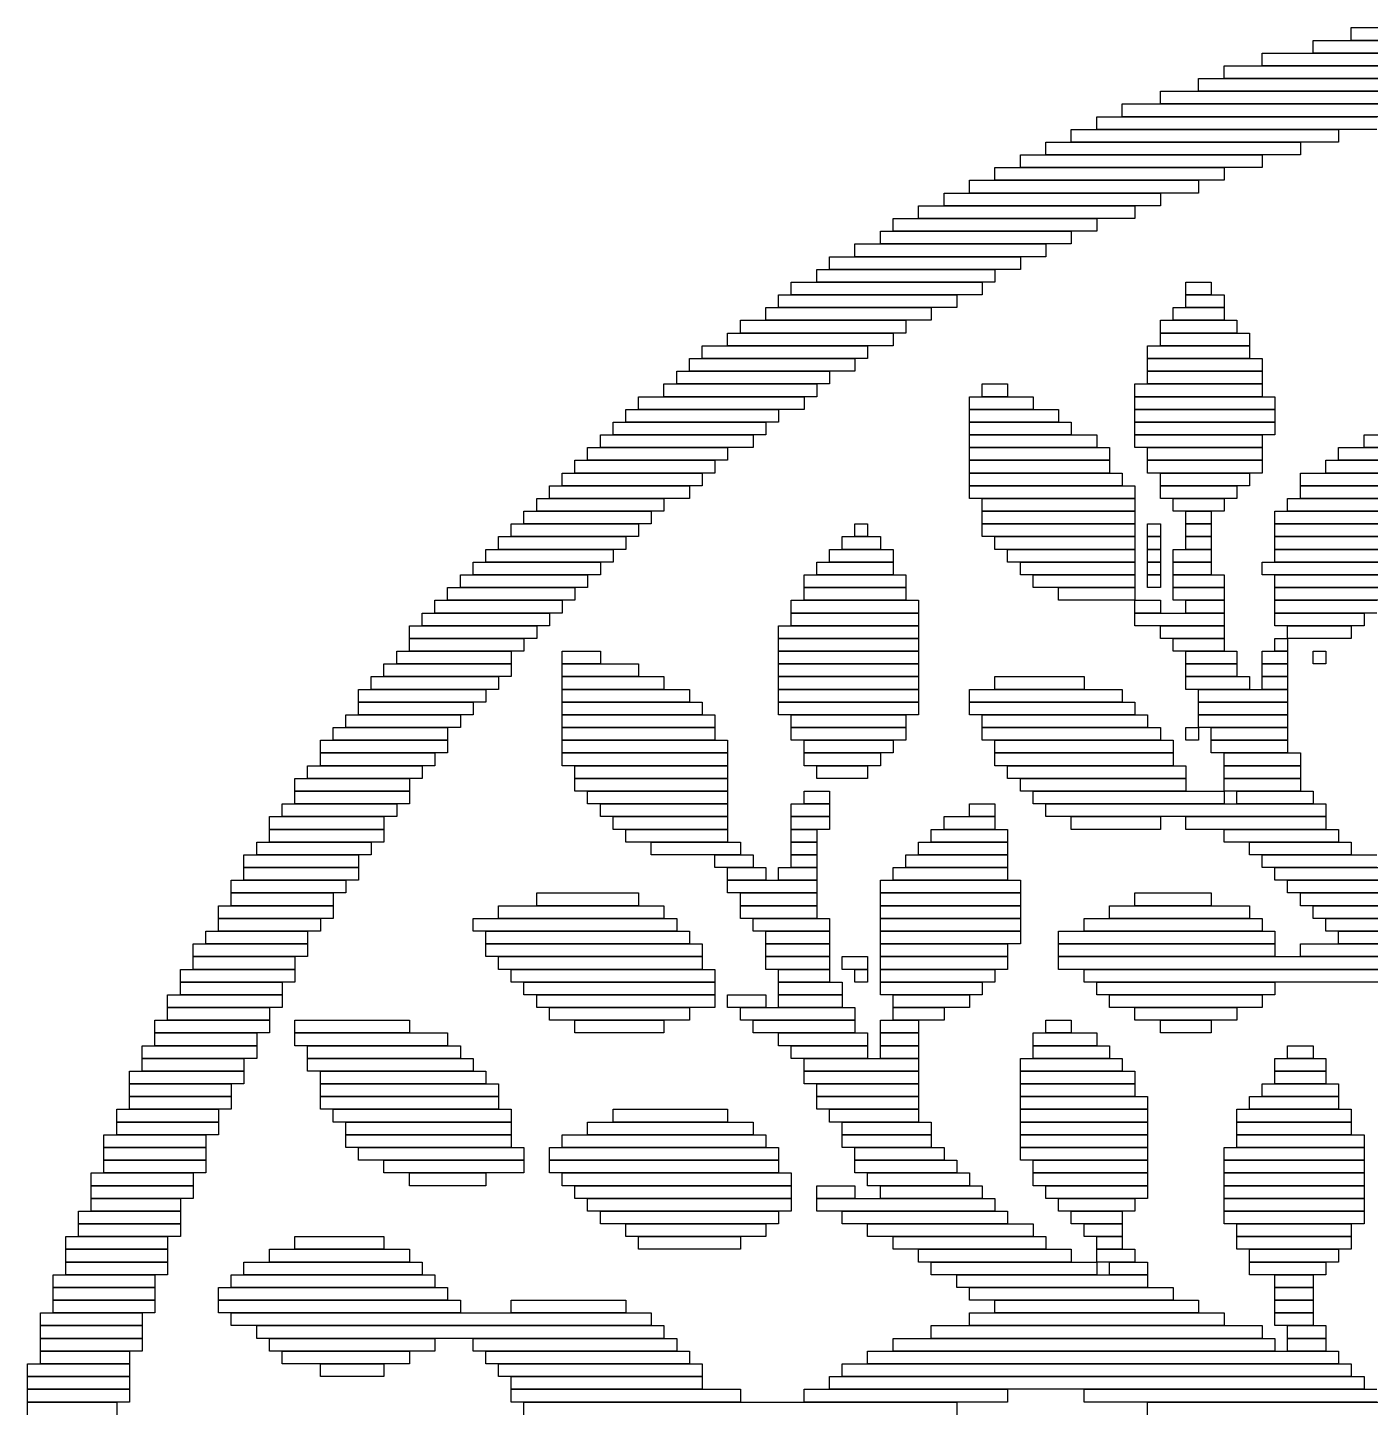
# Model space of a CAD drawing. Extents: x 366 to 657, y 364 to 660.
# Drawn here: x 370 to 475.5, y 547.5 to 656 of the extents above; entities that cross this region are included whole.
import ezdxf

# ---------------------------------------------------------------- set-up
doc = ezdxf.new("R2010")
doc.units = 0

msp = doc.modelspace()

# ---------------------------------------------------------------- linework, layer by layer
for p, q in [((474, 656), (550, 656)), ((474, 655), (474, 656)), ((471, 655), (553, 655)), ((471, 654), (471, 655)), ((550, 655), (474, 655)), ((467, 654), (556, 654)), ((467, 653), (467, 654)), ((553, 654), (471, 654)), ((464, 653), (501, 653)), ((464, 652), (464, 653)), ((556, 653), (467, 653)), ((459, 651), (486, 651)), ((459, 650), (459, 651)), ((462, 652), (492, 652)), ((462, 651), (462, 652)), ((492, 651), (462, 651)), ((501, 652), (464, 652)), ((456, 650), (481, 650)), ((456, 649), (456, 650)), ((486, 650), (459, 650)), ((454, 649), (476, 649)), ((454, 648), (454, 649)), ((481, 649), (456, 649)), ((452, 648), (473, 648)), ((452, 647), (452, 648)), ((476, 648), (454, 648)), ((473, 648), (473, 647)), ((450, 647), (470, 647)), ((450, 646), (450, 647)), ((473, 647), (452, 647)), ((470, 647), (470, 646)), ((448, 646), (467, 646)), ((448, 645), (448, 646)), ((470, 646), (450, 646)), ((467, 646), (467, 645)), ((446, 645), (464, 645)), ((446, 644), (446, 645)), ((467, 645), (448, 645)), ((464, 645), (464, 644)), ((444, 644), (462, 644)), ((444, 643), (444, 644)), ((464, 644), (446, 644)), ((462, 644), (462, 643)), ((442, 643), (459, 643)), ((442, 642), (442, 643)), ((462, 643), (444, 643)), ((459, 643), (459, 642)), ((440, 642), (457, 642)), ((440, 641), (440, 642)), ((459, 642), (442, 642)), ((457, 642), (457, 641)), ((438, 641), (454, 641)), ((438, 640), (438, 641)), ((457, 641), (440, 641)), ((454, 641), (454, 640)), ((437, 640), (452, 640)), ((437, 639), (437, 640)), ((454, 640), (438, 640)), ((452, 640), (452, 639)), ((433, 638), (448, 638)), ((433, 637), (433, 638)), ((435, 639), (450, 639)), ((435, 638), (435, 639)), ((450, 638), (435, 638)), ((452, 639), (437, 639)), ((448, 638), (448, 637)), ((450, 639), (450, 638)), ((432, 637), (446, 637)), ((432, 636), (432, 637)), ((448, 637), (433, 637)), ((446, 637), (446, 636)), ((430, 636), (445, 636)), ((430, 635), (430, 636)), ((446, 636), (432, 636)), ((445, 636), (445, 635)), ((461, 636), (463, 636)), ((461, 635), (461, 636)), ((463, 636), (463, 635)), ((429, 635), (443, 635)), ((429, 634), (429, 635)), ((445, 635), (430, 635)), ((443, 635), (443, 634)), ((463, 635), (461, 635)), ((461, 635), (464, 635)), ((461, 634), (461, 635)), ((464, 635), (464, 634)), ((428, 634), (441, 634)), ((428, 633), (428, 634)), ((443, 634), (429, 634)), ((441, 634), (441, 633)), ((460, 634), (464, 634)), ((460, 633), (460, 634)), ((464, 634), (461, 634)), ((464, 634), (464, 633)), ((426, 633), (439, 633)), ((426, 632), (426, 633)), ((441, 633), (428, 633)), ((439, 633), (439, 632)), ((459, 633), (465, 633)), ((459, 632), (459, 633)), ((464, 633), (460, 633)), ((465, 633), (465, 632)), ((425, 632), (438, 632)), ((425, 631), (425, 632)), ((439, 632), (426, 632)), ((438, 632), (438, 631)), ((465, 632), (459, 632)), ((459, 632), (466, 632)), ((459, 631), (459, 632)), ((466, 632), (466, 631)), ((423, 631), (436, 631)), ((423, 630), (423, 631)), ((438, 631), (425, 631)), ((436, 631), (436, 630)), ((458, 631), (466, 631)), ((458, 630), (458, 631)), ((466, 631), (459, 631)), ((466, 631), (466, 630)), ((422, 630), (435, 630)), ((422, 629), (422, 630)), ((436, 630), (423, 630)), ((435, 630), (435, 629)), ((466, 630), (458, 630)), ((458, 630), (467, 630)), ((458, 629), (458, 630)), ((467, 630), (467, 629)), ((421, 629), (433, 629)), ((421, 628), (421, 629)), ((435, 629), (422, 629)), ((433, 629), (433, 628)), ((467, 629), (458, 629)), ((458, 629), (467, 629)), ((458, 628), (458, 629)), ((467, 629), (467, 628)), ((420, 628), (432, 628)), ((420, 627), (420, 628)), ((433, 628), (421, 628)), ((432, 628), (432, 627)), ((445, 628), (447, 628)), ((445, 627), (445, 628)), ((447, 628), (447, 627)), ((457, 628), (467, 628)), ((457, 627), (457, 628)), ((467, 628), (458, 628)), ((467, 628), (467, 627)), ((418, 627), (431, 627)), ((418, 626), (418, 627)), ((432, 627), (420, 627)), ((431, 627), (431, 626)), ((444, 627), (449, 627)), ((444, 626), (444, 627)), ((447, 627), (445, 627)), ((449, 627), (449, 626)), ((467, 627), (457, 627)), ((457, 627), (468, 627)), ((457, 626), (457, 627)), ((468, 627), (468, 626)), ((416, 625), (428, 625)), ((416, 624), (416, 625)), ((417, 626), (429, 626)), ((417, 625), (417, 626)), ((429, 625), (417, 625)), ((431, 626), (418, 626)), ((428, 625), (428, 624)), ((429, 626), (429, 625)), ((449, 626), (444, 626)), ((444, 626), (451, 626)), ((444, 625), (444, 626)), ((451, 625), (444, 625)), ((444, 625), (452, 625)), ((444, 624), (444, 625)), ((451, 626), (451, 625)), ((452, 625), (452, 624)), ((468, 626), (457, 626)), ((457, 626), (468, 626)), ((457, 625), (457, 626)), ((468, 625), (457, 625)), ((457, 625), (468, 625)), ((457, 624), (457, 625)), ((468, 626), (468, 625)), ((468, 625), (468, 624)), ((415, 624), (427, 624)), ((415, 623), (415, 624)), ((428, 624), (416, 624)), ((427, 624), (427, 623)), ((452, 624), (444, 624)), ((444, 624), (454, 624)), ((444, 623), (444, 624)), ((454, 624), (454, 623)), ((468, 624), (457, 624)), ((457, 624), (467, 624)), ((457, 623), (457, 624)), ((467, 624), (467, 623)), ((475, 624), (479, 624)), ((475, 623), (475, 624)), ((414, 623), (425, 623)), ((414, 622), (414, 623)), ((427, 623), (415, 623)), ((425, 623), (425, 622)), ((454, 623), (444, 623)), ((444, 623), (455, 623)), ((444, 622), (444, 623)), ((455, 623), (455, 622)), ((467, 623), (457, 623)), ((458, 623), (467, 623)), ((458, 622), (458, 623)), ((467, 623), (467, 622)), ((473, 623), (479, 623)), ((473, 622), (473, 623)), ((479, 623), (475, 623)), ((413, 622), (424, 622)), ((413, 621), (413, 622)), ((425, 622), (414, 622)), ((424, 622), (424, 621)), ((455, 622), (444, 622)), ((444, 622), (455, 622)), ((444, 621), (444, 622)), ((455, 622), (455, 621)), ((467, 622), (458, 622)), ((458, 622), (467, 622)), ((458, 621), (458, 622)), ((467, 622), (467, 621)), ((472, 622), (479, 622)), ((472, 621), (472, 622)), ((479, 622), (473, 622)), ((412, 621), (423, 621)), ((412, 620), (412, 621)), ((424, 621), (413, 621)), ((423, 621), (423, 620)), ((455, 621), (444, 621)), ((444, 621), (456, 621)), ((444, 620), (444, 621)), ((456, 621), (456, 620)), ((467, 621), (458, 621)), ((459, 621), (466, 621)), ((459, 620), (459, 621)), ((466, 621), (466, 620)), ((470, 621), (479, 621)), ((470, 620), (470, 621)), ((479, 621), (472, 621)), ((411, 620), (422, 620)), ((411, 619), (411, 620)), ((423, 620), (412, 620)), ((422, 620), (422, 619)), ((456, 620), (444, 620)), ((444, 620), (457, 620)), ((444, 619), (444, 620)), ((457, 620), (457, 619)), ((466, 620), (459, 620)), ((459, 620), (465, 620)), ((459, 619), (459, 620)), ((465, 620), (465, 619)), ((479, 620), (470, 620)), ((470, 620), (479, 620)), ((470, 619), (470, 620)), ((410, 619), (420, 619)), ((410, 618), (410, 619)), ((422, 619), (411, 619)), ((420, 619), (420, 618)), ((457, 619), (444, 619)), ((445, 619), (457, 619)), ((445, 618), (445, 619)), ((457, 619), (457, 618)), ((465, 619), (459, 619)), ((460, 619), (464, 619)), ((460, 618), (460, 619)), ((464, 619), (464, 618)), ((469, 619), (479, 619)), ((469, 618), (469, 619)), ((479, 619), (470, 619)), ((409, 618), (419, 618)), ((409, 617), (409, 618)), ((420, 618), (410, 618)), ((419, 618), (419, 617)), ((457, 618), (445, 618)), ((445, 618), (457, 618)), ((445, 617), (445, 618)), ((457, 618), (457, 617)), ((464, 618), (460, 618)), ((461, 618), (463, 618)), ((461, 617), (461, 618)), ((463, 618), (463, 617)), ((468, 618), (479, 618)), ((468, 617), (468, 618)), ((479, 618), (469, 618)), ((408, 617), (418, 617)), ((408, 616), (408, 617)), ((419, 617), (409, 617)), ((418, 617), (418, 616)), ((435, 617), (436, 617)), ((435, 616), (435, 617)), ((436, 617), (436, 616)), ((457, 617), (445, 617)), ((445, 617), (457, 617)), ((445, 616), (445, 617)), ((457, 617), (457, 616)), ((458, 617), (459, 617)), ((458, 616), (458, 617)), ((459, 617), (459, 616)), ((463, 617), (461, 617)), ((461, 617), (463, 617)), ((461, 616), (461, 617)), ((463, 617), (463, 616)), ((479, 617), (468, 617)), ((468, 617), (479, 617)), ((468, 616), (468, 617)), ((407, 616), (417, 616)), ((407, 615), (407, 616)), ((418, 616), (408, 616)), ((417, 616), (417, 615)), ((434, 616), (437, 616)), ((434, 615), (434, 616)), ((436, 616), (435, 616)), ((437, 616), (437, 615)), ((457, 616), (445, 616)), ((446, 616), (457, 616)), ((446, 615), (446, 616)), ((457, 616), (457, 615)), ((459, 616), (458, 616)), ((458, 616), (459, 616)), ((458, 615), (458, 616)), ((459, 616), (459, 615)), ((463, 616), (461, 616)), ((461, 616), (463, 616)), ((461, 615), (461, 616)), ((463, 616), (463, 615)), ((479, 616), (468, 616)), ((468, 616), (479, 616)), ((468, 615), (468, 616)), ((406, 615), (416, 615)), ((406, 614), (406, 615)), ((417, 615), (407, 615)), ((416, 615), (416, 614)), ((433, 615), (438, 615)), ((433, 614), (433, 615)), ((437, 615), (434, 615)), ((438, 615), (438, 614)), ((457, 615), (446, 615)), ((447, 615), (457, 615)), ((447, 614), (447, 615)), ((457, 615), (457, 614)), ((459, 615), (458, 615)), ((458, 615), (459, 615)), ((458, 614), (458, 615)), ((459, 615), (459, 614)), ((460, 615), (463, 615)), ((460, 614), (460, 615)), ((463, 615), (461, 615)), ((463, 615), (463, 614)), ((479, 615), (468, 615)), ((468, 615), (479, 615)), ((468, 614), (468, 615)), ((405, 614), (415, 614)), ((405, 613), (405, 614)), ((416, 614), (406, 614)), ((415, 614), (415, 613)), ((432, 614), (438, 614)), ((432, 613), (432, 614)), ((438, 614), (433, 614)), ((438, 614), (438, 613)), ((457, 614), (447, 614)), ((448, 614), (457, 614)), ((448, 613), (448, 614)), ((457, 614), (457, 613)), ((459, 614), (458, 614)), ((458, 614), (459, 614)), ((458, 613), (458, 614)), ((459, 614), (459, 613)), ((463, 614), (460, 614)), ((460, 614), (463, 614)), ((460, 613), (460, 614)), ((463, 614), (463, 613)), ((467, 614), (479, 614)), ((467, 613), (467, 614)), ((479, 614), (468, 614)), ((403, 612), (413, 612)), ((403, 611), (403, 612)), ((404, 613), (414, 613)), ((404, 612), (404, 613)), ((414, 612), (404, 612)), ((415, 613), (405, 613)), ((413, 612), (413, 611)), ((414, 613), (414, 612)), ((431, 613), (439, 613)), ((431, 612), (431, 613)), ((439, 612), (431, 612)), ((431, 612), (439, 612)), ((431, 611), (431, 612)), ((438, 613), (432, 613)), ((439, 613), (439, 612)), ((439, 612), (439, 611)), ((457, 613), (448, 613)), ((449, 613), (457, 613)), ((449, 612), (449, 613)), ((457, 612), (449, 612)), ((451, 612), (457, 612)), ((451, 611), (451, 612)), ((457, 613), (457, 612)), ((457, 612), (457, 611)), ((459, 613), (458, 613)), ((458, 613), (459, 613)), ((458, 612), (458, 613)), ((459, 612), (458, 612)), ((459, 613), (459, 612)), ((463, 613), (460, 613)), ((460, 613), (464, 613)), ((460, 612), (460, 613)), ((464, 612), (460, 612)), ((460, 612), (464, 612)), ((460, 611), (460, 612)), ((464, 613), (464, 612)), ((464, 612), (464, 611)), ((479, 613), (467, 613)), ((468, 613), (478, 613)), ((468, 612), (468, 613)), ((478, 612), (468, 612)), ((468, 612), (477, 612)), ((468, 611), (468, 612)), ((402, 611), (412, 611)), ((402, 610), (402, 611)), ((413, 611), (403, 611)), ((412, 611), (412, 610)), ((430, 611), (440, 611)), ((430, 610), (430, 611)), ((439, 611), (431, 611)), ((440, 611), (440, 610)), ((457, 611), (451, 611)), ((457, 611), (459, 611)), ((457, 610), (457, 611)), ((459, 611), (459, 610)), ((464, 611), (460, 611)), ((461, 611), (464, 611)), ((461, 610), (461, 611)), ((464, 611), (464, 610)), ((477, 611), (468, 611)), ((468, 611), (476, 611)), ((468, 610), (468, 611)), ((401, 610), (411, 610)), ((401, 609), (401, 610)), ((412, 610), (402, 610)), ((411, 610), (411, 609)), ((440, 610), (430, 610)), ((430, 610), (440, 610)), ((430, 609), (430, 610)), ((440, 610), (440, 609)), ((459, 610), (457, 610)), ((457, 610), (464, 610)), ((457, 609), (457, 610)), ((464, 610), (461, 610)), ((464, 610), (464, 609)), ((476, 610), (468, 610)), ((468, 610), (475, 610)), ((468, 609), (468, 610)), ((475, 610), (475, 609)), ((400, 609), (410, 609)), ((400, 608), (400, 609)), ((411, 609), (401, 609)), ((410, 609), (410, 608)), ((429, 609), (440, 609)), ((429, 608), (429, 609)), ((440, 609), (430, 609)), ((440, 609), (440, 608)), ((464, 609), (457, 609)), ((459, 609), (464, 609)), ((459, 608), (459, 609)), ((464, 609), (464, 608)), ((475, 609), (468, 609)), ((469, 609), (474, 609)), ((469, 608), (469, 609)), ((474, 609), (474, 608)), ((410, 608), (400, 608)), ((400, 608), (409, 608)), ((400, 607), (400, 608)), ((409, 608), (409, 607)), ((440, 608), (429, 608)), ((429, 608), (440, 608)), ((429, 607), (429, 608)), ((440, 608), (440, 607)), ((464, 608), (459, 608)), ((460, 608), (464, 608)), ((460, 607), (460, 608)), ((464, 608), (464, 607)), ((468, 608), (469, 608)), ((468, 607), (468, 608)), ((474, 608), (469, 608)), ((469, 608), (469, 607)), ((399, 607), (408, 607)), ((399, 606), (399, 607)), ((409, 607), (400, 607)), ((408, 607), (408, 606)), ((412, 607), (415, 607)), ((412, 606), (412, 607)), ((415, 607), (415, 606)), ((440, 607), (429, 607)), ((429, 607), (440, 607)), ((429, 606), (429, 607)), ((440, 607), (440, 606)), ((464, 607), (460, 607)), ((461, 607), (465, 607)), ((461, 606), (461, 607)), ((465, 607), (465, 606)), ((467, 607), (469, 607)), ((467, 606), (467, 607)), ((469, 607), (468, 607)), ((469, 607), (469, 606)), ((471, 607), (472, 607)), ((471, 606), (471, 607)), ((472, 607), (472, 606)), ((398, 606), (408, 606)), ((398, 605), (398, 606)), ((408, 606), (399, 606)), ((408, 606), (408, 605)), ((415, 606), (412, 606)), ((412, 606), (418, 606)), ((412, 605), (412, 606)), ((418, 606), (418, 605)), ((440, 606), (429, 606)), ((429, 606), (440, 606)), ((429, 605), (429, 606)), ((440, 606), (440, 605)), ((465, 606), (461, 606)), ((461, 606), (465, 606)), ((461, 605), (461, 606)), ((465, 606), (465, 605)), ((469, 606), (467, 606)), ((467, 606), (469, 606)), ((467, 605), (467, 606)), ((469, 606), (469, 605)), ((472, 606), (471, 606)), ((397, 605), (407, 605)), ((397, 604), (397, 605)), ((408, 605), (398, 605)), ((407, 605), (407, 604)), ((418, 605), (412, 605)), ((412, 605), (420, 605)), ((412, 604), (412, 605)), ((420, 605), (420, 604)), ((440, 605), (429, 605)), ((429, 605), (440, 605)), ((429, 604), (429, 605)), ((440, 605), (440, 604)), ((446, 605), (453, 605)), ((446, 604), (446, 605)), ((453, 605), (453, 604)), ((465, 605), (461, 605)), ((461, 605), (466, 605)), ((461, 604), (461, 605)), ((466, 605), (466, 604)), ((469, 605), (467, 605)), ((467, 605), (469, 605)), ((467, 604), (467, 605)), ((469, 605), (469, 604)), ((396, 604), (406, 604)), ((396, 603), (396, 604)), ((407, 604), (397, 604)), ((406, 604), (406, 603)), ((420, 604), (412, 604)), ((412, 604), (422, 604)), ((412, 603), (412, 604)), ((422, 604), (422, 603)), ((440, 604), (429, 604)), ((429, 604), (440, 604)), ((429, 603), (429, 604)), ((440, 604), (440, 603)), ((444, 604), (456, 604)), ((444, 603), (444, 604)), ((453, 604), (446, 604)), ((456, 604), (456, 603)), ((466, 604), (461, 604)), ((462, 604), (469, 604)), ((462, 603), (462, 604)), ((469, 604), (467, 604)), ((469, 604), (469, 603)), ((406, 603), (396, 603)), ((396, 603), (405, 603)), ((396, 602), (396, 603)), ((405, 603), (405, 602)), ((422, 603), (412, 603)), ((412, 603), (423, 603)), ((412, 602), (412, 603)), ((423, 603), (423, 602)), ((440, 603), (429, 603)), ((429, 603), (440, 603)), ((429, 602), (429, 603)), ((440, 603), (440, 602)), ((456, 603), (444, 603)), ((444, 603), (457, 603)), ((444, 602), (444, 603)), ((457, 603), (457, 602)), ((469, 603), (462, 603)), ((462, 603), (469, 603)), ((462, 602), (462, 603)), ((469, 603), (469, 602)), ((395, 602), (404, 602)), ((395, 601), (395, 602)), ((405, 602), (396, 602)), ((404, 602), (404, 601)), ((423, 602), (412, 602)), ((412, 602), (424, 602)), ((412, 601), (412, 602)), ((424, 602), (424, 601)), ((440, 602), (429, 602)), ((430, 602), (439, 602)), ((430, 601), (430, 602)), ((439, 602), (439, 601)), ((457, 602), (444, 602)), ((445, 602), (458, 602)), ((445, 601), (445, 602)), ((458, 602), (458, 601)), ((469, 602), (462, 602)), ((462, 602), (469, 602)), ((462, 601), (462, 602)), ((469, 602), (469, 601)), ((394, 601), (403, 601)), ((394, 600), (394, 601)), ((404, 601), (395, 601)), ((403, 601), (403, 600)), ((424, 601), (412, 601)), ((412, 601), (424, 601)), ((412, 600), (412, 601)), ((424, 601), (424, 600)), ((439, 601), (430, 601)), ((430, 601), (439, 601)), ((430, 600), (430, 601)), ((439, 601), (439, 600)), ((458, 601), (445, 601)), ((445, 601), (459, 601)), ((445, 600), (445, 601)), ((459, 601), (459, 600)), ((461, 601), (462, 601)), ((461, 600), (461, 601)), ((469, 601), (462, 601)), ((462, 601), (462, 600)), ((463, 601), (469, 601)), ((463, 600), (463, 601)), ((469, 601), (469, 600)), ((393, 600), (403, 600)), ((393, 599), (393, 600)), ((403, 599), (393, 599)), ((393, 599), (402, 599)), ((393, 598), (393, 599)), ((403, 600), (394, 600)), ((402, 599), (402, 598)), ((403, 600), (403, 599)), ((424, 600), (412, 600)), ((412, 600), (425, 600)), ((412, 599), (412, 600)), ((425, 599), (412, 599)), ((412, 599), (425, 599)), ((412, 598), (412, 599)), ((425, 600), (425, 599)), ((425, 599), (425, 598)), ((439, 600), (430, 600)), ((431, 600), (438, 600)), ((431, 599), (431, 600)), ((438, 599), (431, 599)), ((431, 599), (437, 599)), ((431, 598), (431, 599)), ((437, 599), (437, 598)), ((438, 600), (438, 599)), ((459, 600), (445, 600)), ((446, 600), (460, 600)), ((446, 599), (446, 600)), ((460, 599), (446, 599)), ((446, 599), (460, 599)), ((446, 598), (446, 599)), ((460, 600), (460, 599)), ((460, 599), (460, 598)), ((462, 600), (461, 600)), ((469, 600), (463, 600)), ((463, 600), (469, 600)), ((463, 599), (463, 600)), ((469, 599), (463, 599)), ((464, 599), (470, 599)), ((464, 598), (464, 599)), ((469, 600), (469, 599)), ((470, 599), (470, 598)), ((392, 598), (401, 598)), ((392, 597), (392, 598)), ((402, 598), (393, 598)), ((401, 598), (401, 597)), ((425, 598), (412, 598)), ((413, 598), (425, 598)), ((413, 597), (413, 598)), ((425, 598), (425, 597)), ((437, 598), (431, 598)), ((432, 598), (436, 598)), ((432, 597), (432, 598)), ((436, 598), (436, 597)), ((460, 598), (446, 598)), ((447, 598), (461, 598)), ((447, 597), (447, 598)), ((461, 598), (461, 597)), ((470, 598), (464, 598)), ((464, 598), (470, 598)), ((464, 597), (464, 598)), ((470, 598), (470, 597)), ((391, 597), (400, 597)), ((391, 596), (391, 597)), ((401, 597), (392, 597)), ((400, 597), (400, 596)), ((425, 597), (413, 597)), ((413, 597), (425, 597)), ((413, 596), (413, 597)), ((425, 597), (425, 596)), ((436, 597), (432, 597)), ((461, 597), (447, 597)), ((448, 597), (461, 597)), ((448, 596), (448, 597)), ((461, 597), (461, 596)), ((470, 597), (464, 597)), ((464, 597), (470, 597)), ((464, 596), (464, 597)), ((470, 597), (470, 596)), ((400, 596), (391, 596)), ((391, 596), (400, 596)), ((391, 595), (391, 596)), ((400, 596), (400, 595)), ((425, 596), (413, 596)), ((414, 596), (425, 596)), ((414, 595), (414, 596)), ((425, 596), (425, 595)), ((431, 596), (433, 596)), ((431, 595), (431, 596)), ((433, 596), (433, 595)), ((461, 596), (448, 596)), ((449, 596), (464, 596)), ((449, 595), (449, 596)), ((470, 596), (464, 596)), ((464, 596), (464, 595)), ((465, 596), (471, 596)), ((465, 595), (465, 596)), ((471, 596), (471, 595)), ((390, 595), (399, 595)), ((390, 594), (390, 595)), ((400, 595), (391, 595)), ((399, 595), (399, 594)), ((425, 595), (414, 595)), ((415, 595), (425, 595)), ((415, 594), (415, 595)), ((425, 595), (425, 594)), ((430, 595), (433, 595)), ((430, 594), (430, 595)), ((433, 595), (431, 595)), ((433, 595), (433, 594)), ((444, 595), (446, 595)), ((444, 594), (444, 595)), ((446, 595), (446, 594)), ((464, 595), (449, 595)), ((450, 595), (472, 595)), ((450, 594), (450, 595)), ((471, 595), (465, 595)), ((472, 595), (472, 594)), ((389, 594), (398, 594)), ((389, 593), (389, 594)), ((399, 594), (390, 594)), ((398, 594), (398, 593)), ((425, 594), (415, 594)), ((416, 594), (425, 594)), ((416, 593), (416, 594)), ((425, 594), (425, 593)), ((433, 594), (430, 594)), ((430, 594), (433, 594)), ((430, 593), (430, 594)), ((433, 594), (433, 593)), ((442, 594), (446, 594)), ((442, 593), (442, 594)), ((446, 594), (444, 594)), ((446, 594), (446, 593)), ((472, 594), (450, 594)), ((452, 594), (459, 594)), ((452, 593), (452, 594)), ((459, 594), (459, 593)), ((461, 594), (472, 594)), ((461, 593), (461, 594)), ((472, 594), (472, 593)), ((398, 593), (389, 593)), ((389, 593), (398, 593)), ((389, 592), (389, 593)), ((398, 593), (398, 592)), ((425, 593), (416, 593)), ((417, 593), (425, 593)), ((417, 592), (417, 593)), ((425, 593), (425, 592)), ((433, 593), (430, 593)), ((430, 593), (432, 593)), ((430, 592), (430, 593)), ((432, 593), (432, 592)), ((441, 593), (447, 593)), ((441, 592), (441, 593)), ((446, 593), (442, 593)), ((447, 593), (447, 592)), ((459, 593), (452, 593)), ((472, 593), (461, 593)), ((464, 593), (473, 593)), ((464, 592), (464, 593)), ((473, 593), (473, 592)), ((388, 592), (397, 592)), ((388, 591), (388, 592)), ((398, 592), (389, 592)), ((397, 592), (397, 591)), ((425, 592), (417, 592)), ((419, 592), (426, 592)), ((419, 591), (419, 592)), ((426, 592), (426, 591)), ((432, 592), (430, 592)), ((430, 592), (432, 592)), ((430, 591), (430, 592)), ((432, 592), (432, 591)), ((440, 592), (447, 592)), ((440, 591), (440, 592)), ((447, 592), (441, 592)), ((447, 592), (447, 591)), ((473, 592), (464, 592)), ((466, 592), (474, 592)), ((466, 591), (466, 592)), ((474, 592), (474, 591)), ((387, 591), (396, 591)), ((387, 590), (387, 591)), ((397, 591), (388, 591)), ((396, 591), (396, 590)), ((426, 591), (419, 591)), ((424, 591), (427, 591)), ((424, 590), (424, 591)), ((427, 591), (427, 590)), ((432, 591), (430, 591)), ((430, 591), (432, 591)), ((430, 590), (430, 591)), ((432, 591), (432, 590)), ((439, 591), (447, 591)), ((439, 590), (439, 591)), ((447, 591), (440, 591)), ((447, 591), (447, 590)), ((474, 591), (466, 591)), ((467, 591), (476, 591)), ((467, 590), (467, 591)), ((396, 590), (387, 590)), ((387, 590), (396, 590)), ((387, 589), (387, 590)), ((396, 590), (396, 589)), ((427, 590), (424, 590)), ((425, 590), (428, 590)), ((425, 589), (425, 590)), ((428, 590), (428, 589)), ((429, 590), (432, 590)), ((429, 589), (429, 590)), ((432, 590), (430, 590)), ((432, 590), (432, 589)), ((438, 590), (447, 590)), ((438, 589), (438, 590)), ((447, 590), (439, 590)), ((447, 590), (447, 589)), ((476, 590), (467, 590)), ((468, 590), (477, 590)), ((468, 589), (468, 590)), ((386, 589), (395, 589)), ((386, 588), (386, 589)), ((396, 589), (387, 589)), ((395, 589), (395, 588)), ((428, 589), (425, 589)), ((425, 589), (432, 589)), ((425, 588), (425, 589)), ((432, 589), (429, 589)), ((432, 589), (432, 588)), ((437, 589), (448, 589)), ((437, 588), (437, 589)), ((447, 589), (438, 589)), ((448, 589), (448, 588)), ((477, 589), (468, 589)), ((469, 589), (478, 589)), ((469, 588), (469, 589)), ((385, 587), (394, 587)), ((385, 586), (385, 587)), ((395, 588), (386, 588)), ((386, 588), (394, 588)), ((386, 587), (386, 588)), ((394, 587), (386, 587)), ((394, 588), (394, 587)), ((394, 587), (394, 586)), ((407, 587), (420, 587)), ((407, 586), (407, 587)), ((410, 588), (418, 588)), ((410, 587), (410, 588)), ((418, 587), (410, 587)), ((418, 588), (418, 587)), ((420, 587), (420, 586)), ((432, 588), (425, 588)), ((426, 588), (432, 588)), ((426, 587), (426, 588)), ((432, 587), (426, 587)), ((426, 587), (432, 587)), ((426, 586), (426, 587)), ((432, 588), (432, 587)), ((432, 587), (432, 586)), ((448, 588), (437, 588)), ((437, 588), (448, 588)), ((437, 587), (437, 588)), ((448, 587), (437, 587)), ((437, 587), (448, 587)), ((437, 586), (437, 587)), ((448, 588), (448, 587)), ((448, 587), (448, 586)), ((455, 587), (466, 587)), ((455, 586), (455, 587)), ((457, 588), (463, 588)), ((457, 587), (457, 588)), ((463, 587), (457, 587)), ((463, 588), (463, 587)), ((466, 587), (466, 586)), ((478, 588), (469, 588)), ((470, 588), (480, 588)), ((470, 587), (470, 588)), ((480, 587), (470, 587)), ((471, 587), (485, 587)), ((471, 586), (471, 587)), ((394, 586), (385, 586)), ((385, 586), (393, 586)), ((385, 585), (385, 586)), ((393, 586), (393, 585)), ((405, 586), (421, 586)), ((405, 585), (405, 586)), ((420, 586), (407, 586)), ((421, 586), (421, 585)), ((432, 586), (426, 586)), ((427, 586), (433, 586)), ((427, 585), (427, 586)), ((433, 586), (433, 585)), ((448, 586), (437, 586)), ((437, 586), (448, 586)), ((437, 585), (437, 586)), ((448, 586), (448, 585)), ((453, 586), (467, 586)), ((453, 585), (453, 586)), ((466, 586), (455, 586)), ((467, 586), (467, 585)), ((485, 586), (471, 586)), ((472, 586), (486, 586)), ((472, 585), (472, 586)), ((384, 585), (392, 585)), ((384, 584), (384, 585)), ((393, 585), (385, 585)), ((392, 585), (392, 584)), ((421, 585), (405, 585)), ((406, 585), (422, 585)), ((406, 584), (406, 585)), ((422, 585), (422, 584)), ((433, 585), (427, 585)), ((428, 585), (433, 585)), ((428, 584), (428, 585)), ((433, 585), (433, 584)), ((448, 585), (437, 585)), ((437, 585), (448, 585)), ((437, 584), (437, 585)), ((448, 585), (448, 584)), ((451, 585), (468, 585)), ((451, 584), (451, 585)), ((467, 585), (453, 585)), ((468, 585), (468, 584)), ((486, 585), (472, 585)), ((473, 585), (487, 585)), ((473, 584), (473, 585)), ((383, 584), (392, 584)), ((383, 583), (383, 584)), ((392, 584), (384, 584)), ((392, 584), (392, 583)), ((422, 584), (406, 584)), ((406, 584), (423, 584)), ((406, 583), (406, 584)), ((423, 584), (423, 583)), ((433, 584), (428, 584)), ((428, 584), (433, 584)), ((428, 583), (428, 584)), ((433, 584), (433, 583)), ((448, 584), (437, 584)), ((437, 584), (447, 584)), ((437, 583), (437, 584)), ((447, 584), (447, 583)), ((468, 584), (451, 584)), ((451, 584), (468, 584)), ((451, 583), (451, 584)), ((468, 584), (468, 583)), ((470, 584), (489, 584)), ((470, 583), (470, 584)), ((487, 584), (473, 584)), ((392, 583), (383, 583)), ((383, 583), (391, 583)), ((383, 582), (383, 583)), ((391, 583), (391, 582)), ((423, 583), (406, 583)), ((407, 583), (423, 583)), ((407, 582), (407, 583)), ((423, 583), (423, 582)), ((433, 583), (428, 583)), ((428, 583), (433, 583)), ((428, 582), (428, 583)), ((433, 583), (433, 582)), ((434, 583), (436, 583)), ((434, 582), (434, 583)), ((436, 583), (436, 582)), ((447, 583), (437, 583)), ((437, 583), (447, 583)), ((437, 582), (437, 583)), ((447, 583), (447, 582)), ((468, 583), (451, 583)), ((451, 583), (491, 583)), ((451, 582), (451, 583)), ((489, 583), (470, 583)), ((382, 582), (391, 582)), ((382, 581), (382, 582)), ((391, 582), (383, 582)), ((391, 582), (391, 581)), ((423, 582), (407, 582)), ((408, 582), (424, 582)), ((408, 581), (408, 582)), ((424, 582), (424, 581)), ((433, 582), (428, 582)), ((429, 582), (433, 582)), ((429, 581), (429, 582)), ((433, 582), (433, 581)), ((436, 582), (434, 582)), ((435, 582), (436, 582)), ((435, 581), (435, 582)), ((436, 582), (436, 581)), ((447, 582), (437, 582)), ((437, 582), (446, 582)), ((437, 581), (437, 582)), ((446, 582), (446, 581)), ((491, 582), (451, 582)), ((453, 582), (492, 582)), ((453, 581), (453, 582)), ((391, 581), (382, 581)), ((382, 581), (390, 581)), ((382, 580), (382, 581)), ((390, 581), (390, 580)), ((424, 581), (408, 581)), ((409, 581), (424, 581)), ((409, 580), (409, 581)), ((424, 581), (424, 580)), ((433, 581), (429, 581)), ((429, 581), (434, 581)), ((429, 580), (429, 581)), ((434, 581), (434, 580)), ((436, 581), (435, 581)), ((446, 581), (437, 581)), ((437, 581), (445, 581)), ((437, 580), (437, 581)), ((445, 581), (445, 580)), ((492, 581), (453, 581)), ((454, 581), (468, 581)), ((454, 580), (454, 581)), ((468, 581), (468, 580)), ((381, 580), (390, 580)), ((381, 579), (381, 580)), ((390, 580), (382, 580)), ((390, 580), (390, 579)), ((424, 580), (409, 580)), ((410, 580), (424, 580)), ((410, 579), (410, 580)), ((424, 580), (424, 579)), ((425, 580), (428, 580)), ((425, 579), (425, 580)), ((428, 580), (428, 579)), ((434, 580), (429, 580)), ((429, 580), (434, 580)), ((429, 579), (429, 580)), ((434, 580), (434, 579)), ((445, 580), (437, 580)), ((438, 580), (444, 580)), ((438, 579), (438, 580)), ((444, 580), (444, 579)), ((468, 580), (454, 580)), ((455, 580), (467, 580)), ((455, 579), (455, 580)), ((467, 580), (467, 579)), ((390, 579), (381, 579)), ((381, 579), (389, 579)), ((381, 578), (381, 579)), ((389, 579), (389, 578)), ((424, 579), (410, 579)), ((411, 579), (422, 579)), ((411, 578), (411, 579)), ((422, 579), (422, 578)), ((428, 579), (425, 579)), ((426, 579), (435, 579)), ((426, 578), (426, 579)), ((434, 579), (429, 579)), ((435, 579), (435, 578)), ((444, 579), (438, 579)), ((438, 579), (442, 579)), ((438, 578), (438, 579)), ((442, 579), (442, 578)), ((467, 579), (455, 579)), ((457, 579), (465, 579)), ((457, 578), (457, 579)), ((465, 579), (465, 578)), ((380, 578), (389, 578)), ((380, 577), (380, 578)), ((389, 578), (381, 578)), ((389, 578), (389, 577)), ((391, 578), (400, 578)), ((391, 577), (391, 578)), ((400, 578), (400, 577)), ((422, 578), (411, 578)), ((413, 578), (420, 578)), ((413, 577), (413, 578)), ((420, 578), (420, 577)), ((435, 578), (426, 578)), ((427, 578), (435, 578)), ((427, 577), (427, 578)), ((435, 578), (435, 577)), ((437, 578), (440, 578)), ((437, 577), (437, 578)), ((442, 578), (438, 578)), ((440, 578), (440, 577)), ((450, 578), (452, 578)), ((450, 577), (450, 578)), ((452, 578), (452, 577)), ((465, 578), (457, 578)), ((459, 578), (463, 578)), ((459, 577), (459, 578)), ((463, 578), (463, 577)), ((389, 577), (380, 577)), ((380, 577), (388, 577)), ((380, 576), (380, 577)), ((388, 577), (388, 576)), ((400, 577), (391, 577)), ((391, 577), (403, 577)), ((391, 576), (391, 577)), ((403, 577), (403, 576)), ((420, 577), (413, 577)), ((435, 577), (427, 577)), ((429, 577), (436, 577)), ((429, 576), (429, 577)), ((436, 577), (436, 576)), ((440, 577), (437, 577)), ((437, 577), (440, 577)), ((437, 576), (437, 577)), ((440, 577), (440, 576)), ((449, 577), (454, 577)), ((449, 576), (449, 577)), ((452, 577), (450, 577)), ((454, 577), (454, 576)), ((463, 577), (459, 577)), ((379, 576), (388, 576)), ((379, 575), (379, 576)), ((388, 576), (380, 576)), ((388, 576), (388, 575)), ((403, 576), (391, 576)), ((392, 576), (404, 576)), ((392, 575), (392, 576)), ((404, 576), (404, 575)), ((436, 576), (429, 576)), ((430, 576), (436, 576)), ((430, 575), (430, 576)), ((436, 576), (436, 575)), ((440, 576), (437, 576)), ((437, 576), (440, 576)), ((437, 575), (437, 576)), ((440, 576), (440, 575)), ((454, 576), (449, 576)), ((449, 576), (455, 576)), ((449, 575), (449, 576)), ((455, 576), (455, 575)), ((469, 576), (471, 576)), ((469, 575), (469, 576)), ((471, 576), (471, 575)), ((378, 574), (387, 574)), ((378, 573), (378, 574)), ((388, 575), (379, 575)), ((379, 575), (387, 575)), ((379, 574), (379, 575)), ((387, 574), (379, 574)), ((387, 575), (387, 574)), ((387, 574), (387, 573)), ((404, 575), (392, 575)), ((392, 575), (405, 575)), ((392, 574), (392, 575)), ((405, 574), (392, 574)), ((393, 574), (406, 574)), ((393, 573), (393, 574)), ((405, 575), (405, 574)), ((406, 574), (406, 573)), ((436, 575), (430, 575)), ((431, 575), (440, 575)), ((431, 574), (431, 575)), ((440, 574), (431, 574)), ((431, 574), (440, 574)), ((431, 573), (431, 574)), ((440, 575), (437, 575)), ((440, 575), (440, 574)), ((440, 574), (440, 573)), ((448, 575), (456, 575)), ((448, 574), (448, 575)), ((456, 574), (448, 574)), ((448, 574), (457, 574)), ((448, 573), (448, 574)), ((455, 575), (449, 575)), ((456, 575), (456, 574)), ((457, 574), (457, 573)), ((468, 575), (472, 575)), ((468, 574), (468, 575)), ((472, 574), (468, 574)), ((468, 574), (472, 574)), ((468, 573), (468, 574)), ((471, 575), (469, 575)), ((472, 575), (472, 574)), ((472, 574), (472, 573)), ((387, 573), (378, 573)), ((378, 573), (386, 573)), ((378, 572), (378, 573)), ((386, 573), (386, 572)), ((406, 573), (393, 573)), ((393, 573), (407, 573)), ((393, 572), (393, 573)), ((407, 573), (407, 572)), ((440, 573), (431, 573)), ((432, 573), (440, 573)), ((432, 572), (432, 573)), ((440, 573), (440, 572)), ((457, 573), (448, 573)), ((448, 573), (457, 573)), ((448, 572), (448, 573)), ((457, 573), (457, 572)), ((467, 573), (473, 573)), ((467, 572), (467, 573)), ((472, 573), (468, 573)), ((473, 573), (473, 572)), ((386, 572), (378, 572)), ((378, 572), (386, 572)), ((378, 571), (378, 572)), ((386, 572), (386, 571)), ((407, 572), (393, 572)), ((393, 572), (407, 572)), ((393, 571), (393, 572)), ((407, 572), (407, 571)), ((440, 572), (432, 572)), ((432, 572), (440, 572)), ((432, 571), (432, 572)), ((440, 572), (440, 571)), ((457, 572), (448, 572)), ((448, 572), (458, 572)), ((448, 571), (448, 572)), ((458, 572), (458, 571)), ((466, 572), (473, 572)), ((466, 571), (466, 572)), ((473, 572), (467, 572)), ((473, 572), (473, 571)), ((377, 571), (385, 571)), ((377, 570), (377, 571)), ((386, 571), (378, 571)), ((385, 571), (385, 570)), ((407, 571), (393, 571)), ((394, 571), (408, 571)), ((394, 570), (394, 571)), ((408, 571), (408, 570)), ((416, 571), (425, 571)), ((416, 570), (416, 571)), ((425, 571), (425, 570)), ((440, 571), (432, 571)), ((433, 571), (440, 571)), ((433, 570), (433, 571)), ((440, 571), (440, 570)), ((458, 571), (448, 571)), ((448, 571), (458, 571)), ((448, 570), (448, 571)), ((458, 571), (458, 570)), ((465, 571), (474, 571)), ((465, 570), (465, 571)), ((473, 571), (466, 571)), ((474, 571), (474, 570)), ((385, 570), (377, 570)), ((377, 570), (385, 570)), ((377, 569), (377, 570)), ((385, 570), (385, 569)), ((408, 570), (394, 570)), ((395, 570), (408, 570)), ((395, 569), (395, 570)), ((408, 570), (408, 569)), ((414, 570), (427, 570)), ((414, 569), (414, 570)), ((425, 570), (416, 570)), ((427, 570), (427, 569)), ((440, 570), (433, 570)), ((434, 570), (441, 570)), ((434, 569), (434, 570)), ((441, 570), (441, 569)), ((458, 570), (448, 570)), ((448, 570), (458, 570)), ((448, 569), (448, 570)), ((458, 570), (458, 569)), ((474, 570), (465, 570)), ((465, 570), (474, 570)), ((465, 569), (465, 570)), ((474, 570), (474, 569)), ((376, 569), (384, 569)), ((376, 568), (376, 569)), ((385, 569), (377, 569)), ((384, 569), (384, 568)), ((408, 569), (395, 569)), ((395, 569), (408, 569)), ((395, 568), (395, 569)), ((408, 569), (408, 568)), ((412, 569), (428, 569)), ((412, 568), (412, 569)), ((427, 569), (414, 569)), ((428, 569), (428, 568)), ((441, 569), (434, 569)), ((434, 569), (441, 569)), ((434, 568), (434, 569)), ((441, 569), (441, 568)), ((458, 569), (448, 569)), ((448, 569), (458, 569)), ((448, 568), (448, 569)), ((458, 569), (458, 568)), ((474, 569), (465, 569)), ((465, 569), (475, 569)), ((465, 568), (465, 569)), ((475, 569), (475, 568)), ((384, 568), (376, 568)), ((376, 568), (384, 568)), ((376, 567), (376, 568)), ((384, 568), (384, 567)), ((408, 568), (395, 568)), ((396, 568), (409, 568)), ((396, 567), (396, 568)), ((409, 568), (409, 567)), ((411, 568), (429, 568)), ((411, 567), (411, 568)), ((428, 568), (412, 568)), ((429, 568), (429, 567)), ((441, 568), (434, 568)), ((435, 568), (442, 568)), ((435, 567), (435, 568)), ((442, 568), (442, 567)), ((458, 568), (448, 568)), ((448, 568), (458, 568)), ((448, 567), (448, 568)), ((458, 568), (458, 567)), ((464, 568), (475, 568)), ((464, 567), (464, 568)), ((475, 568), (465, 568)), ((475, 568), (475, 567)), ((384, 567), (376, 567)), ((376, 567), (384, 567)), ((376, 566), (376, 567)), ((384, 567), (384, 566)), ((409, 567), (396, 567)), ((398, 567), (409, 567)), ((398, 566), (398, 567)), ((409, 567), (409, 566)), ((429, 567), (411, 567)), ((411, 567), (429, 567)), ((411, 566), (411, 567)), ((429, 567), (429, 566)), ((442, 567), (435, 567)), ((435, 567), (443, 567)), ((435, 566), (435, 567)), ((443, 567), (443, 566)), ((458, 567), (448, 567)), ((449, 567), (458, 567)), ((449, 566), (449, 567)), ((458, 567), (458, 566)), ((475, 567), (464, 567)), ((464, 567), (475, 567)), ((464, 566), (464, 567)), ((475, 567), (475, 566)), ((375, 566), (383, 566)), ((375, 565), (375, 566)), ((384, 566), (376, 566)), ((383, 566), (383, 565)), ((409, 566), (398, 566)), ((400, 566), (406, 566)), ((400, 565), (400, 566)), ((406, 566), (406, 565)), ((429, 566), (411, 566)), ((412, 566), (430, 566)), ((412, 565), (412, 566)), ((430, 566), (430, 565)), ((443, 566), (435, 566)), ((436, 566), (444, 566)), ((436, 565), (436, 566)), ((444, 566), (444, 565)), ((458, 566), (449, 566)), ((449, 566), (458, 566)), ((449, 565), (449, 566)), ((458, 566), (458, 565)), ((475, 566), (464, 566)), ((464, 566), (475, 566)), ((464, 565), (464, 566)), ((475, 566), (475, 565)), ((383, 565), (375, 565)), ((375, 565), (383, 565)), ((375, 564), (375, 565)), ((383, 565), (383, 564)), ((406, 565), (400, 565)), ((430, 565), (412, 565)), ((413, 565), (430, 565)), ((413, 564), (413, 565)), ((430, 565), (430, 564)), ((432, 565), (435, 565)), ((432, 564), (432, 565)), ((435, 565), (435, 564)), ((444, 565), (436, 565)), ((437, 565), (445, 565)), ((437, 564), (437, 565)), ((445, 565), (445, 564)), ((458, 565), (449, 565)), ((450, 565), (458, 565)), ((450, 564), (450, 565)), ((458, 565), (458, 564)), ((475, 565), (464, 565)), ((464, 565), (475, 565)), ((464, 564), (464, 565)), ((475, 565), (475, 564)), ((383, 564), (375, 564)), ((375, 564), (382, 564)), ((375, 563), (375, 564)), ((382, 564), (382, 563)), ((430, 564), (413, 564)), ((414, 564), (430, 564)), ((414, 563), (414, 564)), ((430, 564), (430, 563)), ((435, 564), (432, 564)), ((432, 564), (446, 564)), ((432, 563), (432, 564)), ((445, 564), (437, 564)), ((446, 564), (446, 563)), ((458, 564), (450, 564)), ((451, 564), (457, 564)), ((451, 563), (451, 564)), ((457, 564), (457, 563)), ((475, 564), (464, 564)), ((464, 564), (475, 564)), ((464, 563), (464, 564)), ((475, 564), (475, 563)), ((374, 563), (382, 563)), ((374, 562), (374, 563)), ((382, 563), (375, 563)), ((382, 563), (382, 562)), ((430, 563), (414, 563)), ((415, 563), (429, 563)), ((415, 562), (415, 563)), ((429, 563), (429, 562)), ((446, 563), (432, 563)), ((434, 563), (447, 563)), ((434, 562), (434, 563)), ((447, 563), (447, 562)), ((457, 563), (451, 563)), ((452, 563), (456, 563)), ((452, 562), (452, 563)), ((456, 563), (456, 562)), ((475, 563), (464, 563)), ((464, 563), (475, 563)), ((464, 562), (464, 563)), ((475, 563), (475, 562)), ((373, 561), (381, 561)), ((373, 560), (373, 561)), ((382, 562), (374, 562)), ((374, 562), (382, 562)), ((374, 561), (374, 562)), ((382, 561), (374, 561)), ((381, 561), (381, 560)), ((382, 562), (382, 561)), ((391, 561), (398, 561)), ((391, 560), (391, 561)), ((398, 561), (398, 560)), ((429, 562), (415, 562)), ((417, 562), (428, 562)), ((417, 561), (417, 562)), ((428, 561), (417, 561)), ((418, 561), (426, 561)), ((418, 560), (418, 561)), ((426, 561), (426, 560)), ((428, 562), (428, 561)), ((447, 562), (434, 562)), ((436, 562), (449, 562)), ((436, 561), (436, 562)), ((449, 561), (436, 561)), ((438, 561), (450, 561)), ((438, 560), (438, 561)), ((449, 562), (449, 561)), ((450, 561), (450, 560)), ((456, 562), (452, 562)), ((453, 562), (456, 562)), ((453, 561), (453, 562)), ((456, 561), (453, 561)), ((454, 561), (456, 561)), ((454, 560), (454, 561)), ((456, 562), (456, 561)), ((456, 561), (456, 560)), ((475, 562), (464, 562)), ((465, 562), (474, 562)), ((465, 561), (465, 562)), ((474, 561), (465, 561)), ((465, 561), (474, 561)), ((465, 560), (465, 561)), ((474, 562), (474, 561)), ((474, 561), (474, 560)), ((381, 560), (373, 560)), ((373, 560), (381, 560)), ((373, 559), (373, 560)), ((381, 560), (381, 559)), ((389, 560), (400, 560)), ((389, 559), (389, 560)), ((398, 560), (391, 560)), ((400, 560), (400, 559)), ((426, 560), (418, 560)), ((450, 560), (438, 560)), ((440, 560), (452, 560)), ((440, 559), (440, 560)), ((452, 560), (452, 559)), ((456, 560), (454, 560)), ((454, 560), (457, 560)), ((454, 559), (454, 560)), ((457, 560), (457, 559)), ((474, 560), (465, 560)), ((466, 560), (473, 560)), ((466, 559), (466, 560)), ((473, 560), (473, 559)), ((381, 559), (373, 559)), ((373, 559), (381, 559)), ((373, 558), (373, 559)), ((381, 559), (381, 558)), ((387, 559), (401, 559)), ((387, 558), (387, 559)), ((400, 559), (389, 559)), ((401, 559), (401, 558)), ((452, 559), (440, 559)), ((441, 559), (454, 559)), ((441, 558), (441, 559)), ((457, 559), (454, 559)), ((454, 559), (454, 558)), ((455, 559), (458, 559)), ((455, 558), (455, 559)), ((458, 559), (458, 558)), ((473, 559), (466, 559)), ((466, 559), (472, 559)), ((466, 558), (466, 559)), ((472, 559), (472, 558)), ((372, 558), (380, 558)), ((372, 557), (372, 558)), ((381, 558), (373, 558)), ((380, 558), (380, 557)), ((386, 558), (402, 558)), ((386, 557), (386, 558)), ((401, 558), (387, 558)), ((402, 558), (402, 557)), ((454, 558), (441, 558)), ((443, 558), (458, 558)), ((443, 557), (443, 558)), ((458, 558), (455, 558)), ((458, 558), (458, 557)), ((472, 558), (466, 558)), ((468, 558), (471, 558)), ((468, 557), (468, 558)), ((471, 558), (471, 557)), ((380, 557), (372, 557)), ((372, 557), (380, 557)), ((372, 556), (372, 557)), ((380, 557), (380, 556)), ((385, 557), (403, 557)), ((385, 556), (385, 557)), ((402, 557), (386, 557)), ((403, 557), (403, 556)), ((458, 557), (443, 557)), ((444, 557), (460, 557)), ((444, 556), (444, 557)), ((460, 557), (460, 556)), ((471, 557), (468, 557)), ((468, 557), (471, 557)), ((468, 556), (468, 557)), ((471, 557), (471, 556)), ((380, 556), (372, 556)), ((372, 556), (380, 556)), ((372, 555), (372, 556)), ((380, 556), (380, 555)), ((403, 556), (385, 556)), ((385, 556), (404, 556)), ((385, 555), (385, 556)), ((404, 556), (404, 555)), ((408, 556), (417, 556)), ((408, 555), (408, 556)), ((417, 556), (417, 555)), ((460, 556), (444, 556)), ((446, 556), (462, 556)), ((446, 555), (446, 556)), ((462, 556), (462, 555)), ((471, 556), (468, 556)), ((468, 556), (471, 556)), ((468, 555), (468, 556)), ((471, 556), (471, 555)), ((371, 555), (379, 555)), ((371, 554), (371, 555)), ((380, 555), (372, 555)), ((379, 555), (379, 554)), ((404, 555), (385, 555)), ((386, 555), (419, 555)), ((386, 554), (386, 555)), ((417, 555), (408, 555)), ((419, 555), (419, 554)), ((444, 555), (464, 555)), ((444, 554), (444, 555)), ((462, 555), (446, 555)), ((464, 555), (464, 554)), ((471, 555), (468, 555)), ((468, 555), (471, 555)), ((468, 554), (468, 555)), ((471, 555), (471, 554)), ((379, 554), (371, 554)), ((371, 554), (379, 554)), ((371, 553), (371, 554)), ((379, 554), (379, 553)), ((419, 554), (386, 554)), ((388, 554), (420, 554)), ((388, 553), (388, 554)), ((420, 554), (420, 553)), ((441, 554), (467, 554)), ((441, 553), (441, 554)), ((464, 554), (444, 554)), ((467, 554), (467, 553)), ((471, 554), (468, 554)), ((469, 554), (472, 554)), ((469, 553), (469, 554)), ((472, 554), (472, 553)), ((379, 553), (371, 553)), ((371, 553), (379, 553)), ((371, 552), (371, 553)), ((379, 553), (379, 552)), ((420, 553), (388, 553)), ((389, 553), (402, 553)), ((389, 552), (389, 553)), ((402, 553), (402, 552)), ((405, 553), (421, 553)), ((405, 552), (405, 553)), ((421, 553), (421, 552)), ((438, 553), (468, 553)), ((438, 552), (438, 553)), ((467, 553), (441, 553)), ((468, 553), (468, 552)), ((472, 553), (469, 553)), ((469, 553), (472, 553)), ((469, 552), (469, 553)), ((472, 553), (472, 552)), ((379, 552), (371, 552)), ((371, 552), (378, 552)), ((371, 551), (371, 552)), ((378, 552), (378, 551)), ((402, 552), (389, 552)), ((390, 552), (400, 552)), ((390, 551), (390, 552)), ((400, 552), (400, 551)), ((421, 552), (405, 552)), ((406, 552), (422, 552)), ((406, 551), (406, 552)), ((422, 552), (422, 551)), ((436, 552), (473, 552)), ((436, 551), (436, 552)), ((468, 552), (438, 552)), ((472, 552), (469, 552)), ((473, 552), (473, 551)), ((370, 551), (378, 551)), ((370, 550), (370, 551)), ((378, 551), (371, 551)), ((378, 551), (378, 550)), ((400, 551), (390, 551)), ((393, 551), (398, 551)), ((393, 550), (393, 551)), ((398, 551), (398, 550)), ((422, 551), (406, 551)), ((407, 551), (423, 551)), ((407, 550), (407, 551)), ((423, 551), (423, 550)), ((434, 551), (474, 551)), ((434, 550), (434, 551)), ((473, 551), (436, 551)), ((474, 551), (474, 550)), ((378, 550), (370, 550)), ((370, 550), (378, 550)), ((370, 549), (370, 550)), ((378, 550), (378, 549)), ((398, 550), (393, 550)), ((423, 550), (407, 550)), ((408, 550), (423, 550)), ((408, 549), (408, 550)), ((423, 550), (423, 549)), ((433, 550), (475, 550)), ((433, 549), (433, 550)), ((474, 550), (434, 550)), ((475, 550), (475, 549)), ((378, 549), (370, 549)), ((370, 549), (378, 549)), ((370, 548), (370, 549)), ((378, 548), (370, 548)), ((370, 548), (377, 548)), ((370, 547), (370, 548)), ((377, 548), (377, 547)), ((378, 549), (378, 548)), ((423, 549), (408, 549)), ((408, 549), (426, 549)), ((408, 548), (408, 549)), ((426, 548), (408, 548)), ((409, 548), (443, 548)), ((409, 547), (409, 548)), ((426, 549), (426, 548)), ((431, 549), (447, 549)), ((431, 548), (431, 549)), ((447, 548), (431, 548)), ((475, 549), (433, 549)), ((443, 548), (443, 547)), ((447, 549), (447, 548)), ((453, 549), (476, 549)), ((453, 548), (453, 549)), ((476, 548), (453, 548)), ((458, 548), (478, 548)), ((458, 547), (458, 548))]:
    msp.add_line(p, q)

doc.saveas('drawing.dxf')
